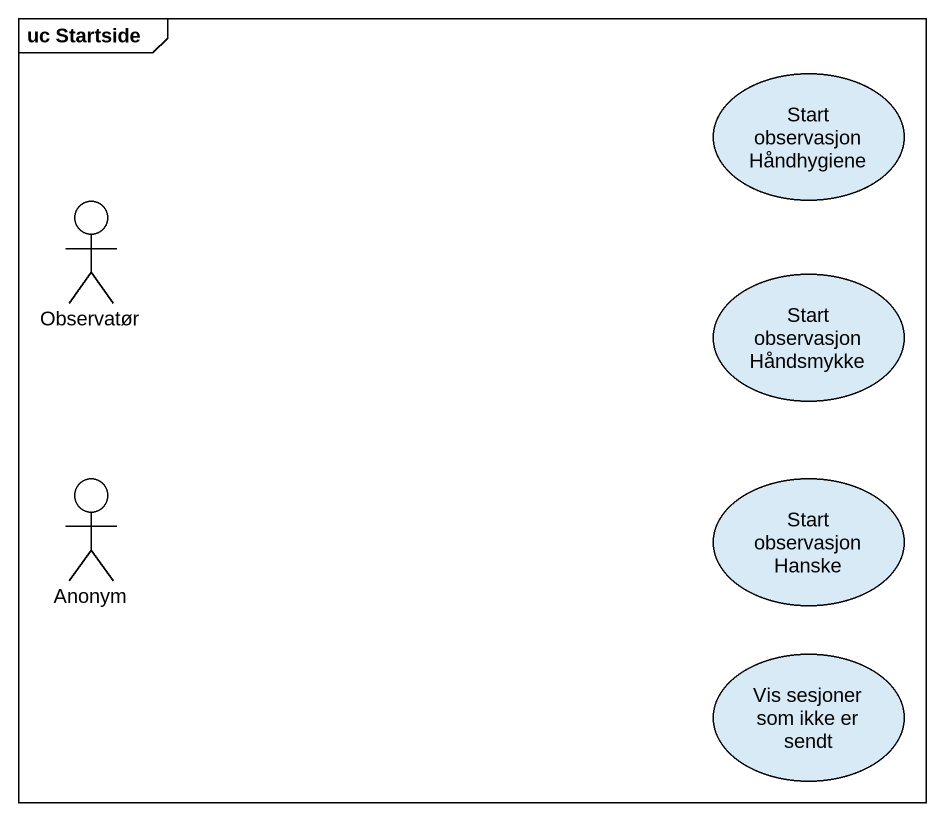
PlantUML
@startuml
mainframe uc Startside
usecase "Start observasjon Håndhygiene" as Start_observasjon
actor Observatør
usecase "Start observasjon Håndsmykke" as Start_observasjon_Håndsmykke
actor Anonym
usecase "Start observasjon Hanske" as Start_observasjon_Hanske
usecase "Vis sesjoner som ikke er sendt" as Vis_sesjoner_som_ikke_er
@enduml
